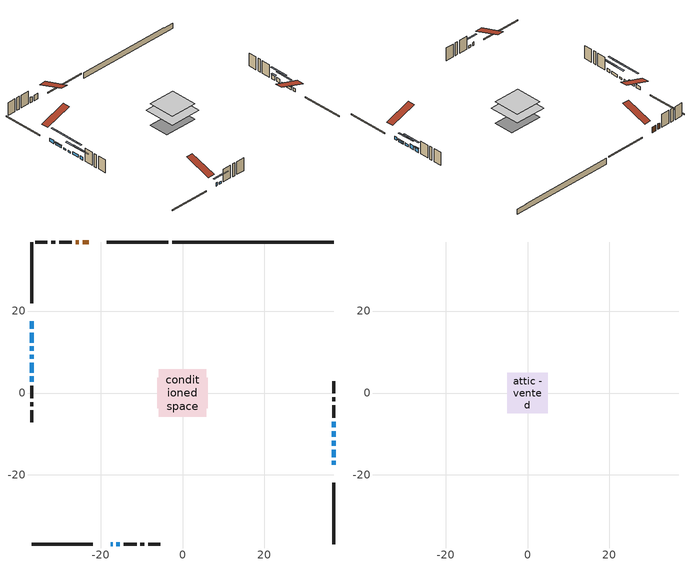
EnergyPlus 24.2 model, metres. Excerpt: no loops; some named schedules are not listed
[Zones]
conditioned space
 floor adiabatic (AdiabaticFloorConstruction): -5.8,-5.8 -5.8,5.8 5.8,5.8 5.8,-5.8 z3.05
 floor foundation (Slab1 construction): -6.15,-3.71 -6.15,3.71 6.15,3.71 6.15,-3.71 z-1.52
 wall outside (RimJoist1 construction): -3.49,36.86 -18.46,36.86 / -36.86,-36.86 -21.89,-36.86 / -36.86,36.86 -36.86,21.89 / 36.86,-36.86 36.86,-21.89 z0.61:0.91
 wall outside (AdiabaticWallConstruction 1): -22.84,36.86 -24.4,36.86 / -25.33,36.86 -26.06,36.86 z0.61:2.64
 wall outside (AdiabaticWallConstruction): 36.86,-17.51 36.86,-16.56 / -36.86,17.51 -36.86,15.68 / -17.51,-36.86 -17.05,-36.86 z0.61:1.83; 36.86,-15.63 36.86,-13.8 z0.61:1.42; -36.86,14.76 -36.86,12.32 / -36.86,7.4 -36.86,4.96 z0.61:1.53; -36.86,11.39 -36.86,10.32 / -36.86,9.39 -36.86,8.32 z0.61:1.12; 36.86,-12.87 36.86,-11.6 z0.61:1.47; 36.86,-10.67 36.86,-9.3 / 36.86,-8.37 36.86,-7 z0.61:2.13; -16.13,-36.86 -15.26,-36.86 z0.61:1.43; -36.86,4.03 -36.86,2.76 z0.61:1.73
 wall outside (Wall1 construction): -26.98,36.86 -30.12,36.86 / -14.33,-36.86 -11.2,-36.86 / -36.86,1.83 -36.86,-1.3 / 36.86,-6.07 36.86,-2.94 z0.61:5.49
 wall outside (Wall2 construction): -31.05,36.86 -32.04,36.86 / -10.27,-36.86 -9.28,-36.86 / -36.86,-2.23 -36.86,-3.23 / 36.86,-2.01 36.86,-1.02 z0.61:5.49
 wall outside (Wall3 construction): -32.97,36.86 -35.93,36.86 / -8.35,-36.86 -5.39,-36.86 / -36.86,-4.15 -36.86,-7.12 / 36.86,-0.09 36.86,2.88 z0.61:5.49
 wall foundation (FoundationWall1 construction): -2.56,36.86,-1.52 -2.56,36.86,0.61 32.92,36.86,0.61 32.92,36.86,0.33 36.86,36.86,0.33 36.86,36.86,-1.52
 window (WindowConstruction 8): 36.86,-17.51 36.86,-16.56 z0.61:1.83
 window (WindowConstruction 10): -36.86,17.51 -36.86,15.68 z0.61:1.83
 window (WindowConstruction 6): 36.86,-15.63 36.86,-13.8 z0.61:1.42
 window (WindowConstruction 7): -36.86,14.75 -36.86,12.32 z0.61:1.52
 window (WindowConstruction 11): -36.86,11.39 -36.86,10.32 z0.61:1.12
 window (WindowConstruction 12): -36.86,9.39 -36.86,8.33 z0.61:1.12
 window (WindowConstruction 9): -17.51,-36.86 -17.06,-36.86 z0.61:1.83
 window (WindowConstruction): 36.86,-12.87 36.86,-11.6 z0.61:1.47
 window (WindowConstruction 1): 36.86,-10.67 36.86,-9.3 z0.61:2.13
 window (WindowConstruction 2): 36.86,-8.37 36.86,-7 z0.61:2.13
 window (WindowConstruction 3): -16.13,-36.86 -15.26,-36.86 z0.61:1.42
 window (WindowConstruction 4): -36.86,7.4 -36.86,4.96 z0.61:1.52
 window (WindowConstruction 5): -36.86,4.03 -36.86,2.76 z0.61:1.73
 door (Door): -22.84,36.86 -24.4,36.86 z0.61:2.64
 door (Door 1): -25.33,36.86 -26.06,36.86 z0.61:2.64
 ceiling adiabatic (AdiabaticFloorConstruction): 5.8,-5.8 5.8,5.8 -5.8,5.8 -5.8,-5.8 z3.05
attic - vented
 floor to conditioned space (Floor1 construction Reversed): -4.91,-4.91 -4.91,4.91 4.91,4.91 4.91,-4.91 z5.49
 roof outside (Roof1 construction): -21.91,36.86,5.49 -21.91,27.31,8.67 -19.39,27.31,8.67 -19.39,36.86,5.49; -18.44,-36.86,5.49 -18.44,-27.31,8.67 -20.96,-27.31,8.67 -20.96,-36.86,5.49; -36.86,18.44,5.49 -27.31,18.44,8.67 -27.31,20.96,8.67 -36.86,20.96,5.49; 36.86,-18.44,5.49 27.31,-18.44,8.67 27.31,-20.96,8.67 36.86,-20.96,5.49
shading: 36.86,-13.6 36.86,-15.83 37.27,-15.83 37.27,-13.6 z1.62; -36.86,12.12 -36.86,14.96 -37.27,14.96 -37.27,12.12 z1.73; -36.86,5.24 -36.86,16.47 -37.27,16.47 -37.27,5.24 z6.2; -36.86,3.25 -36.86,14.47 -37.27,14.47 -37.27,3.25 z6.2; 36.86,-8.96 36.86,-15.51 37.27,-15.51 37.27,-8.96 z4.11; 36.86,-6.66 36.86,-13.31 37.27,-13.31 37.27,-6.66 z4.77; 36.86,-6.8 36.86,-8.57 37.27,-8.57 37.27,-6.8 z2.34; -12.62,-36.86 -18.77,-36.86 -18.77,-37.27 -12.62,-37.27 z4.06; -36.86,2.32 -36.86,10.04 -37.27,10.04 -37.27,2.32 z4.16; -36.86,0.12 -36.86,6.67 -37.27,6.67 -37.27,0.12 z4.37
[Building]
Building 1: Terrain=Suburbs
[Site:Location]
Edmonton Intl AP_AB: Latitude {deg}=53.31; Longitude {deg}=-113.58; Time Zone {hr}=-7; Elevation {m}=723; Keep Site Location Information=Yes
[Site:GroundTemperature:Shallow]
-1.56185, -3.61833, -3.78302, -2.80711, 1.11059, 5.01004, 8.39065, 10.5322, 10.7141, 8.97234, 5.67794, 1.89811
[Site:WaterMainsTemperature]
Calculation Method=Schedule; Temperature Schedule=mains temperature schedule
[Material] Roughness=Rough; Thermal Absorptance=0.9
Name | Thickness {m} | Conductivity {W/m-K} | Density {kg/m3} | Specific Heat {J/kg-K} | Solar Absorptance | Visible Absorptance
asphalt or fiberglass shingles | 0.00635 | 0.162714 | 1121.4 | 1465.45 | 0.4 | 0.4
ceiling loosefill ins | 0.0846667 | 0.0480833 | 16.02 | 1046.75 | 0.7 | 0.7
ceiling stud and cavity | 0.1397 | 0.0875686 | 65.682 | 1177.47 | 0.7 | 0.7
concrete 4.0 in. | 0.1016 | 1.803125 | 2242.8 | 837.4 | 0.7 | 0.7
concrete 8.0 in. | 0.2032 | 1.803125 | 2242.8 | 837.4 | 0.7 | 0.7
door material | 0.04445 | 0.327969 | 512.64 | 1214.23 | 0.7 | 0.7
exterior vertical ins | 0.0116922 | 0.029427 | 32.04 | 1214.23 | 0.7 | 0.7
floor covering | 0.0127 | 0.0433444 | 54.468 | 1339.84 | 0.6 | 0.6
floor rigid ins; wall rigid ins | 0.512978 | 0.029427 | 32.04 | 1214.23 | 0.7 | 0.7
floor stud and cavity | 0.1397 | 1.75129 | 37.0049 | 1207.88 | 0.7 | 0.7
furniture material conditioned space 1 | 0.1524 | 0.115458 | 640.8 | 1214.23 | 0.6 | 0.6
gypsum board | 0.0127 | 0.160291 | 801 | 837.4 | 0.6 | 0.6
gypsum board 1 | 0.0127 | 0.160291 | 801 | 837.4 | 0.7 | 0.7
osb sheathing 0.5 in. | 0.0127 | 0.115458 | 512.64 | 1214.23 | 0.7 | 0.7
osb sheathing 0.75 in. | 0.01905 | 0.115458 | 512.64 | 1214.23 | 0.7 | 0.7
osb sheathing 2.0 in. | 0.0508 | 0.115458 | 512.64 | 1214.23 | 0.7 | 0.7
rim joist stud and cavity | 0.0508 | 0.0296634 | 125.044 | 1163.47 | 0.6 | 0.6
wall stud and cavity | 0.1397 | 0.0942262 | 139.0536 | 1170.24 | 0.7 | 0.7
wall stud and cavity 1 | 0.1397 | 0.108832 | 139.0536 | 1170.24 | 0.7 | 0.7
wall stud and cavity 2 | 0.1397 | 0.094676 | 139.0536 | 1170.24 | 0.7 | 0.7
wall stud and cavity 3 | 0.0889 | 0.380278 | 52.3479 | 1209.89 | 0.7 | 0.7
wall stud and cavity 4 | 0.0889 | 0.391764 | 83.0341 | 1211.67 | 0.7 | 0.7
wood siding | 0.0254 | 0.102417 | 544.68 | 1172.36 | 0.4 | 0.4
wood siding 1; wood siding 2; wood siding 3 | 0.0254 | 0.102417 | 544.68 | 1172.36 | 0.7 | 0.7
[WindowMaterial:SimpleGlazingSystem]
Name | U-Factor {W/m2-K} | Solar Heat Gain Coefficient
WindowMaterial | 2.938365 | 0.65
WindowMaterial 1 | 2.90486 | 0.68
WindowMaterial 10 | 4.63836 | 0.65
WindowMaterial 2 | 2.97698 | 0.54
WindowMaterial 3 | 2.93609 | 0.65
WindowMaterial 4 | 4.08135 | 0.69
WindowMaterial 5 | 2.93098 | 0.66
WindowMaterial 6 | 2.941204 | 0.65
WindowMaterial 7 | 2.97868 | 0.61
WindowMaterial 8 | 2.904297 | 0.68
WindowMaterial 9 | 5.38218 | 0.63
[Construction]
AdiabaticFloorConstruction: floor stud and cavity, floor rigid ins, osb sheathing 0.75 in., floor covering
AdiabaticWallConstruction: wood siding 2, wall rigid ins, wall stud and cavity 3, gypsum board
AdiabaticWallConstruction 1: wood siding 3, wall rigid ins, wall stud and cavity 3, gypsum board
Door; Door 1: door material
Floor1 construction Reversed: gypsum board, ceiling stud and cavity, ceiling loosefill ins
FoundationWall1 construction: concrete 8.0 in., gypsum board 1
furniture construction conditioned space 1: furniture material conditioned space 1
PartitionWallConstruction: gypsum board, wall stud and cavity 4, gypsum board
RimJoist1 construction: wood siding 1, osb sheathing 2.0 in., rim joist stud and cavity
Roof1 construction: asphalt or fiberglass shingles
Slab1 construction: concrete 4.0 in.
Wall1 construction: wood siding, osb sheathing 0.5 in., wall stud and cavity, gypsum board
Wall2 construction: wood siding, osb sheathing 0.5 in., wall stud and cavity 1, gypsum board
Wall3 construction: wood siding, osb sheathing 0.5 in., wall stud and cavity 2, gypsum board
WindowConstruction: WindowMaterial
WindowConstruction 1; WindowConstruction 2: WindowMaterial 1
WindowConstruction 10: WindowMaterial 8
WindowConstruction 11: WindowMaterial 9
WindowConstruction 12: WindowMaterial 10
WindowConstruction 3: WindowMaterial 2
WindowConstruction 4; WindowConstruction 7: WindowMaterial 3
WindowConstruction 5: WindowMaterial 4
WindowConstruction 6: WindowMaterial 5
WindowConstruction 8: WindowMaterial 6
WindowConstruction 9: WindowMaterial 7
[Zone] Multiplier=1; Part of Total Floor Area=Yes
Name | Volume {m3}
attic - vented | 49.768
conditioned space | 565.5
[Space]
Name | Zone | Volume {m3}
attic - vented 1 | attic - vented | 49.768
conditioned space 1 | conditioned space | 565.5
[ZoneInfiltration:EffectiveLeakageArea]
infil attic - vented 1: Zone or Space=attic - vented 1; Schedule=Always On Discrete; Effective Air Leakage Area {cm2}=3347.83; Stack Coefficient=0.000221495; Wind Coefficient=1.00555e-05
[ZoneMixing]
whole house fan mix: Zone or Space=attic - vented; Schedule=Always On Continuous; Design Flow Rate Calculation Method=Flow/Zone; Design Flow Rate {m3/s}=0; Source Zone or Space=conditioned space
[SurfaceProperty:ExposedFoundationPerimeter]
Slab1: Exposed Perimeter Calculation Method=TotalExposedPerimeter; Total Exposed Perimeter {m}=39.422
[InternalMass] Zone or ZoneList=conditioned space; Space or SpaceList=conditioned space 1
Name | Construction | Surface Area {m2}
furniture mass conditioned space 1 | furniture construction conditioned space 1 | 90.2401
partition wall mass | PartitionWallConstruction | 225.6
[Lights]
interior lighting: Zone or ZoneList or Space or SpaceList=conditioned space 1; Schedule=interior lighting schedule; Design Level Calculation Method=LightingLevel; Lighting Level {W}=343.2; Return Air Fraction=0; Fraction Radiant=0.6; Fraction Visible=0.2; Fraction Replaceable=1
[People]
occupants: Zone or ZoneList or Space or SpaceList=conditioned space 1; Number of People Schedule=occupants schedule; Number of People Calculation Method=People; Number of People=3; Fraction Radiant=0.314171; Sensible Heat Fraction=0.56303; Activity Level Schedule=occupants activity schedule; Carbon Dioxide Generation Rate {m3/s-W}=0; Enable ASHRAE 55 Comfort Warnings=No; Mean Radiant Temperature Calculation Type=EnclosureAveraged
[ElectricEquipment] Zone or ZoneList or Space or SpaceList=conditioned space 1; Design Level Calculation Method=EquipmentLevel
Name | Schedule | Design Level {W} | Fraction Latent | Fraction Radiant | Fraction Lost
clothes dryer | clothes dryer schedule | 140.772 | 0.015 | 0.081 | 0.85
clothes washer | clothes washer schedule | 32.1985 | 0.03 | 0.162 | 0.7
cooking range | cooking range schedule | 215.147 | 0.08 | 0.432 | 0.2
dishwasher | dishwasher schedule | 66.8632 | 0.3 | 0.18 | 0.4
fridge | fridge schedule | 72.9452 | 0 | 0.6 | 0
mech vent bath fan 0 | mech vent bath fan 0 schedule | 50.2 | 0 | 0 | 1
mech vent bath fan 1 | mech vent bath fan 1 schedule | 50.2 | 0 | 0 | 1
mech vent house fan | mech vent house fan schedule | 0 | 0 | 0 | 1
mech vent house fan cfis | mech vent house fan cfis schedule | 0 | 0 | 0 | 0
mech vent range fan 0 | mech vent range fan 0 schedule | 57 | 0 | 0 | 1
misc plug loads | misc plug loads schedule | 494.7 | 0.045 | 0.513 | 0.1
whole house fan | Always On Discrete | 0 | 0 | 0 | 1
[OtherEquipment] Zone or ZoneList or Space or SpaceList=conditioned space 1; Design Level Calculation Method=EquipmentLevel
Name | Fuel Type | Schedule | Design Level {W} | Fraction Latent | Fraction Radiant | Fraction Lost
clothes dryer 1 | Electricity | clothes dryer schedule | 0 | 0.015 | 0.081 | 0.85
cooking range 1 | Electricity | cooking range schedule | 0 | 0.08 | 0.432 | 0.2
general water use latent | None | general water use schedule | 62.594 | 1 | 0 | 0
general water use sensible | None | general water use schedule | -61.6891 | 0 | 0.6 | 0
mech vent house fan latent load | None | Always On Discrete | 0 | 1 | 0 | 0
mech vent house fan sensible load | None | Always On Discrete | 0 | 0 | 0 | 0
water heater energy adjustment1 | NaturalGas | Always On Discrete | 0.01 | 0 | 0 | 1
[ZoneInfiltration:DesignFlowRate] Zone or ZoneList or Space or SpaceList=conditioned space 1; Schedule=Always On Discrete; Design Flow Rate Calculation Method=Flow/Zone; Design Flow Rate {m3/s}=0
infil flow; natural vent flow; whole house fan flow
[AvailabilityManager:Scheduled]
furnace airloop Availability Manager: Schedule=Always On Discrete
[Foundation:Kiva]
Foundation Kiva 1: Initial Indoor Air Temperature {C}=18; Wall Height Above Grade {m}=0.609996; Wall Depth Below Slab {m}=0.2032; Custom Block Material Name 1=exterior vertical ins; Custom Block Depth 1 {m}=2.13; Custom Block X Position 1 {m}=0.2159; Custom Block Z Position 1 {m}=0
[Foundation:Kiva:Settings]
Soil Conductivity {W/m-K}=0.849921; Soil Density {kg/m3}=1842.3; Soil Specific Heat {J/kg-K}=418.7; Ground Solar Absorptivity=0.9; Ground Thermal Absorptivity=0.9; Ground Surface Roughness {m}=0.03; Far-Field Width {m}=40; Deep-Ground Boundary Condition=ZeroFlux; Deep-Ground Depth {m}=40; Minimum Cell Dimension {m}=0.2; Maximum Cell Growth Coefficient=3; Simulation Timestep=Timestep
[Exterior:Lights]
exterior lighting: Schedule=exterior lighting schedule; Design Level {W}=75.6
[EnergyManagementSystem:GlobalVariable]
furnace_airloop_Fan_RTF
infil_program_Qfan
infil_program_Qinf
natural_vent_program_Qnv
natural_vent_program_Qwhf
[EnergyManagementSystem:Sensor]
Name | Output:Variable or Output:Meter Index Key | Output:Variable or Output:Meter
airflow_gain | infil flow | Infiltration Sensible Heat Gain Energy
airflow_gain_1 | natural vent flow | Infiltration Sensible Heat Gain Energy
airflow_gain_2 | whole house fan flow | Infiltration Sensible Heat Gain Energy
airflow_loss | infil flow | Infiltration Sensible Heat Loss Energy
airflow_loss_1 | natural vent flow | Infiltration Sensible Heat Loss Energy
airflow_loss_2 | whole house fan flow | Infiltration Sensible Heat Loss Energy
clg_load_cond |  | Cooling:EnergyTransfer:Zone:CONDITIONED SPACE
clg_sp_s; clg_sp_s_1 | cooling setpoint | Schedule Value
clothes_dryer_exhaust_0_sch_s | clothes dryer exhaust 0 schedule | Schedule Value
cool_season | cooling season schedule | Schedule Value
htg_load_cond |  | Heating:EnergyTransfer:Zone:CONDITIONED SPACE
htg_sp_s; htg_sp_s_1 | heating setpoint | Schedule Value
ig_ee_conv | clothes dryer | Electric Equipment Convective Heating Energy
ig_ee_conv_2 | cooking range | Electric Equipment Convective Heating Energy
ig_ee_conv_4 | fridge | Electric Equipment Convective Heating Energy
ig_ee_conv_5 | misc plug loads | Electric Equipment Convective Heating Energy
ig_ee_conv_6 | whole house fan | Electric Equipment Convective Heating Energy
ig_ee_rad | clothes dryer | Electric Equipment Radiant Heating Energy
ig_ee_rad_2 | cooking range | Electric Equipment Radiant Heating Energy
ig_ee_rad_4 | fridge | Electric Equipment Radiant Heating Energy
ig_ee_rad_5 | misc plug loads | Electric Equipment Radiant Heating Energy
ig_ee_rad_6 | whole house fan | Electric Equipment Radiant Heating Energy
ig_lgt_conv | interior lighting | Lights Convective Heating Energy
ig_lgt_rad | interior lighting | Lights Radiant Heating Energy
ig_lgt_vis | interior lighting | Lights Visible Radiation Heating Energy
ig_oe_conv | clothes dryer 1 | Other Equipment Convective Heating Energy
ig_oe_conv_1 | cooking range 1 | Other Equipment Convective Heating Energy
ig_oe_conv_2 | general water use latent | Other Equipment Convective Heating Energy
ig_oe_conv_3 | general water use sensible | Other Equipment Convective Heating Energy
ig_oe_conv_4 | water heater energy adjustment1 | Other Equipment Convective Heating Energy
ig_oe_rad | clothes dryer 1 | Other Equipment Radiant Heating Energy
ig_oe_rad_1 | cooking range 1 | Other Equipment Radiant Heating Energy
ig_oe_rad_2 | general water use latent | Other Equipment Radiant Heating Energy
ig_oe_rad_3 | general water use sensible | Other Equipment Radiant Heating Energy
ig_oe_rad_4 | water heater energy adjustment1 | Other Equipment Radiant Heating Energy
ig_ppl_conv | occupants | People Convective Heating Energy
ig_ppl_rad | occupants | People Radiant Heating Energy
im_conv | furniture mass conditioned space 1 | Surface Inside Face Convection Heat Gain Energy
im_conv_1 | partition wall mass | Surface Inside Face Convection Heat Gain Energy
im_ig | furniture mass conditioned space 1 | Surface Inside Face Internal Gains Radiation Heat Gain Energy
im_ig_1 | partition wall mass | Surface Inside Face Internal Gains Radiation Heat Gain Energy
im_lgt | furniture mass conditioned space 1 | Surface Inside Face Lights Radiation Heat Gain Energy
im_lgt_1 | partition wall mass | Surface Inside Face Lights Radiation Heat Gain Energy
im_sol | furniture mass conditioned space 1 | Surface Inside Face Solar Radiation Heat Gain Energy
im_sol_1 | partition wall mass | Surface Inside Face Solar Radiation Heat Gain Energy
im_surf | furniture mass conditioned space 1 | Surface Inside Face Net Surface Thermal Radiation Heat Gain Energy
im_surf_1 | partition wall mass | Surface Inside Face Net Surface Thermal Radiation Heat Gain Energy
mech_vent_bath_fan_0_sch_s | mech vent bath fan 0 schedule | Schedule Value
mech_vent_bath_fan_1_sch_s | mech vent bath fan 1 schedule | Schedule Value
mech_vent_range_fan_0_sch_s | mech vent range fan 0 schedule | Schedule Value
mv_conv | mech vent bath fan 0 | Electric Equipment Convective Heating Energy
mv_conv_1 | mech vent bath fan 1 | Electric Equipment Convective Heating Energy
mv_conv_2 | mech vent house fan | Electric Equipment Convective Heating Energy
mv_conv_3 | mech vent house fan cfis | Electric Equipment Convective Heating Energy
mv_conv_4 | mech vent range fan 0 | Electric Equipment Convective Heating Energy
mv_conv_5 | mech vent house fan latent load | Other Equipment Convective Heating Energy
mv_conv_6 | mech vent house fan sensible load | Other Equipment Convective Heating Energy
mv_rad | mech vent bath fan 0 | Electric Equipment Radiant Heating Energy
mv_rad_1 | mech vent bath fan 1 | Electric Equipment Radiant Heating Energy
mv_rad_2 | mech vent house fan | Electric Equipment Radiant Heating Energy
mv_rad_3 | mech vent house fan cfis | Electric Equipment Radiant Heating Energy
mv_rad_4 | mech vent range fan 0 | Electric Equipment Radiant Heating Energy
mv_rad_5 | mech vent house fan latent load | Other Equipment Radiant Heating Energy
mv_rad_6 | mech vent house fan sensible load | Other Equipment Radiant Heating Energy
natural_vent_s | natural vent schedule | Schedule Value
out_pb_s |  | Site Outdoor Air Barometric Pressure
out_wt_s |  | Site Outdoor Air Humidity Ratio
site_vw_s |  | Site Wind Speed
ss_back_out | Window1 | Surface Window Shortwave from Zone Back Out Window Heat Transfer Rate
ss_back_out_1 | Window10 | Surface Window Shortwave from Zone Back Out Window Heat Transfer Rate
ss_back_out_10 | Window6 | Surface Window Shortwave from Zone Back Out Window Heat Transfer Rate
ss_back_out_11 | Window7 | Surface Window Shortwave from Zone Back Out Window Heat Transfer Rate
ss_back_out_12 | Window9 | Surface Window Shortwave from Zone Back Out Window Heat Transfer Rate
ss_back_out_2 | Window11 | Surface Window Shortwave from Zone Back Out Window Heat Transfer Rate
ss_back_out_3 | Window12 | Surface Window Shortwave from Zone Back Out Window Heat Transfer Rate
ss_back_out_4 | Window14 | Surface Window Shortwave from Zone Back Out Window Heat Transfer Rate
ss_back_out_5 | Window15 | Surface Window Shortwave from Zone Back Out Window Heat Transfer Rate
ss_back_out_6 | Window2 | Surface Window Shortwave from Zone Back Out Window Heat Transfer Rate
ss_back_out_7 | Window3 | Surface Window Shortwave from Zone Back Out Window Heat Transfer Rate
ss_back_out_8 | Window4 | Surface Window Shortwave from Zone Back Out Window Heat Transfer Rate
ss_back_out_9 | Window5 | Surface Window Shortwave from Zone Back Out Window Heat Transfer Rate
ss_conv | Door1 | Surface Inside Face Convection Heat Gain Energy
ss_conv_1 | Door3 | Surface Inside Face Convection Heat Gain Energy
ss_conv_10 | Window4 | Surface Inside Face Convection Heat Gain Energy
ss_conv_11 | Window5 | Surface Inside Face Convection Heat Gain Energy
ss_conv_12 | Window6 | Surface Inside Face Convection Heat Gain Energy
ss_conv_13 | Window7 | Surface Inside Face Convection Heat Gain Energy
ss_conv_14 | Window9 | Surface Inside Face Convection Heat Gain Energy
ss_conv_2 | Window1 | Surface Inside Face Convection Heat Gain Energy
ss_conv_3 | Window10 | Surface Inside Face Convection Heat Gain Energy
ss_conv_4 | Window11 | Surface Inside Face Convection Heat Gain Energy
ss_conv_5 | Window12 | Surface Inside Face Convection Heat Gain Energy
ss_conv_6 | Window14 | Surface Inside Face Convection Heat Gain Energy
ss_conv_7 | Window15 | Surface Inside Face Convection Heat Gain Energy
ss_conv_8 | Window2 | Surface Inside Face Convection Heat Gain Energy
ss_conv_9 | Window3 | Surface Inside Face Convection Heat Gain Energy
ss_ig | Door1 | Surface Inside Face Internal Gains Radiation Heat Gain Energy
ss_ig_1 | Door3 | Surface Inside Face Internal Gains Radiation Heat Gain Energy
ss_ig_10 | Window4 | Surface Inside Face Internal Gains Radiation Heat Gain Energy
ss_ig_11 | Window5 | Surface Inside Face Internal Gains Radiation Heat Gain Energy
ss_ig_12 | Window6 | Surface Inside Face Internal Gains Radiation Heat Gain Energy
ss_ig_13 | Window7 | Surface Inside Face Internal Gains Radiation Heat Gain Energy
ss_ig_14 | Window9 | Surface Inside Face Internal Gains Radiation Heat Gain Energy
ss_ig_2 | Window1 | Surface Inside Face Internal Gains Radiation Heat Gain Energy
ss_ig_3 | Window10 | Surface Inside Face Internal Gains Radiation Heat Gain Energy
ss_ig_4 | Window11 | Surface Inside Face Internal Gains Radiation Heat Gain Energy
ss_ig_5 | Window12 | Surface Inside Face Internal Gains Radiation Heat Gain Energy
ss_ig_6 | Window14 | Surface Inside Face Internal Gains Radiation Heat Gain Energy
ss_ig_7 | Window15 | Surface Inside Face Internal Gains Radiation Heat Gain Energy
ss_ig_8 | Window2 | Surface Inside Face Internal Gains Radiation Heat Gain Energy
ss_ig_9 | Window3 | Surface Inside Face Internal Gains Radiation Heat Gain Energy
ss_lgt | Door1 | Surface Inside Face Lights Radiation Heat Gain Energy
ss_lgt_1 | Door3 | Surface Inside Face Lights Radiation Heat Gain Energy
ss_sol | Door1 | Surface Inside Face Solar Radiation Heat Gain Energy
ss_sol_1 | Door3 | Surface Inside Face Solar Radiation Heat Gain Energy
ss_surf | Door1 | Surface Inside Face Net Surface Thermal Radiation Heat Gain Energy
ss_surf_1 | Door3 | Surface Inside Face Net Surface Thermal Radiation Heat Gain Energy
ss_surf_10 | Window4 | Surface Inside Face Net Surface Thermal Radiation Heat Gain Energy
ss_surf_11 | Window5 | Surface Inside Face Net Surface Thermal Radiation Heat Gain Energy
ss_surf_12 | Window6 | Surface Inside Face Net Surface Thermal Radiation Heat Gain Energy
ss_surf_13 | Window7 | Surface Inside Face Net Surface Thermal Radiation Heat Gain Energy
ss_surf_14 | Window9 | Surface Inside Face Net Surface Thermal Radiation Heat Gain Energy
ss_surf_2 | Window1 | Surface Inside Face Net Surface Thermal Radiation Heat Gain Energy
ss_surf_3 | Window10 | Surface Inside Face Net Surface Thermal Radiation Heat Gain Energy
ss_surf_4 | Window11 | Surface Inside Face Net Surface Thermal Radiation Heat Gain Energy
ss_surf_5 | Window12 | Surface Inside Face Net Surface Thermal Radiation Heat Gain Energy
ss_surf_6 | Window14 | Surface Inside Face Net Surface Thermal Radiation Heat Gain Energy
ss_surf_7 | Window15 | Surface Inside Face Net Surface Thermal Radiation Heat Gain Energy
ss_surf_8 | Window2 | Surface Inside Face Net Surface Thermal Radiation Heat Gain Energy
ss_surf_9 | Window3 | Surface Inside Face Net Surface Thermal Radiation Heat Gain Energy
ss_trans_in | Window1 | Surface Window Transmitted Solar Radiation Rate
ss_trans_in_1 | Window10 | Surface Window Transmitted Solar Radiation Rate
ss_trans_in_10 | Window6 | Surface Window Transmitted Solar Radiation Rate
ss_trans_in_11 | Window7 | Surface Window Transmitted Solar Radiation Rate
ss_trans_in_12 | Window9 | Surface Window Transmitted Solar Radiation Rate
ss_trans_in_2 | Window11 | Surface Window Transmitted Solar Radiation Rate
ss_trans_in_3 | Window12 | Surface Window Transmitted Solar Radiation Rate
ss_trans_in_4 | Window14 | Surface Window Transmitted Solar Radiation Rate
ss_trans_in_5 | Window15 | Surface Window Transmitted Solar Radiation Rate
ss_trans_in_6 | Window2 | Surface Window Transmitted Solar Radiation Rate
ss_trans_in_7 | Window3 | Surface Window Transmitted Solar Radiation Rate
ss_trans_in_8 | Window4 | Surface Window Transmitted Solar Radiation Rate
ss_trans_in_9 | Window5 | Surface Window Transmitted Solar Radiation Rate
ss_trans_out | Window1 | Surface Inside Face Initial Transmitted Diffuse Transmitted Out Window Solar Radiation Rate
ss_trans_out_1 | Window10 | Surface Inside Face Initial Transmitted Diffuse Transmitted Out Window Solar Radiation Rate
ss_trans_out_10 | Window6 | Surface Inside Face Initial Transmitted Diffuse Transmitted Out Window Solar Radiation Rate
ss_trans_out_11 | Window7 | Surface Inside Face Initial Transmitted Diffuse Transmitted Out Window Solar Radiation Rate
ss_trans_out_12 | Window9 | Surface Inside Face Initial Transmitted Diffuse Transmitted Out Window Solar Radiation Rate
ss_trans_out_2 | Window11 | Surface Inside Face Initial Transmitted Diffuse Transmitted Out Window Solar Radiation Rate
ss_trans_out_3 | Window12 | Surface Inside Face Initial Transmitted Diffuse Transmitted Out Window Solar Radiation Rate
ss_trans_out_4 | Window14 | Surface Inside Face Initial Transmitted Diffuse Transmitted Out Window Solar Radiation Rate
